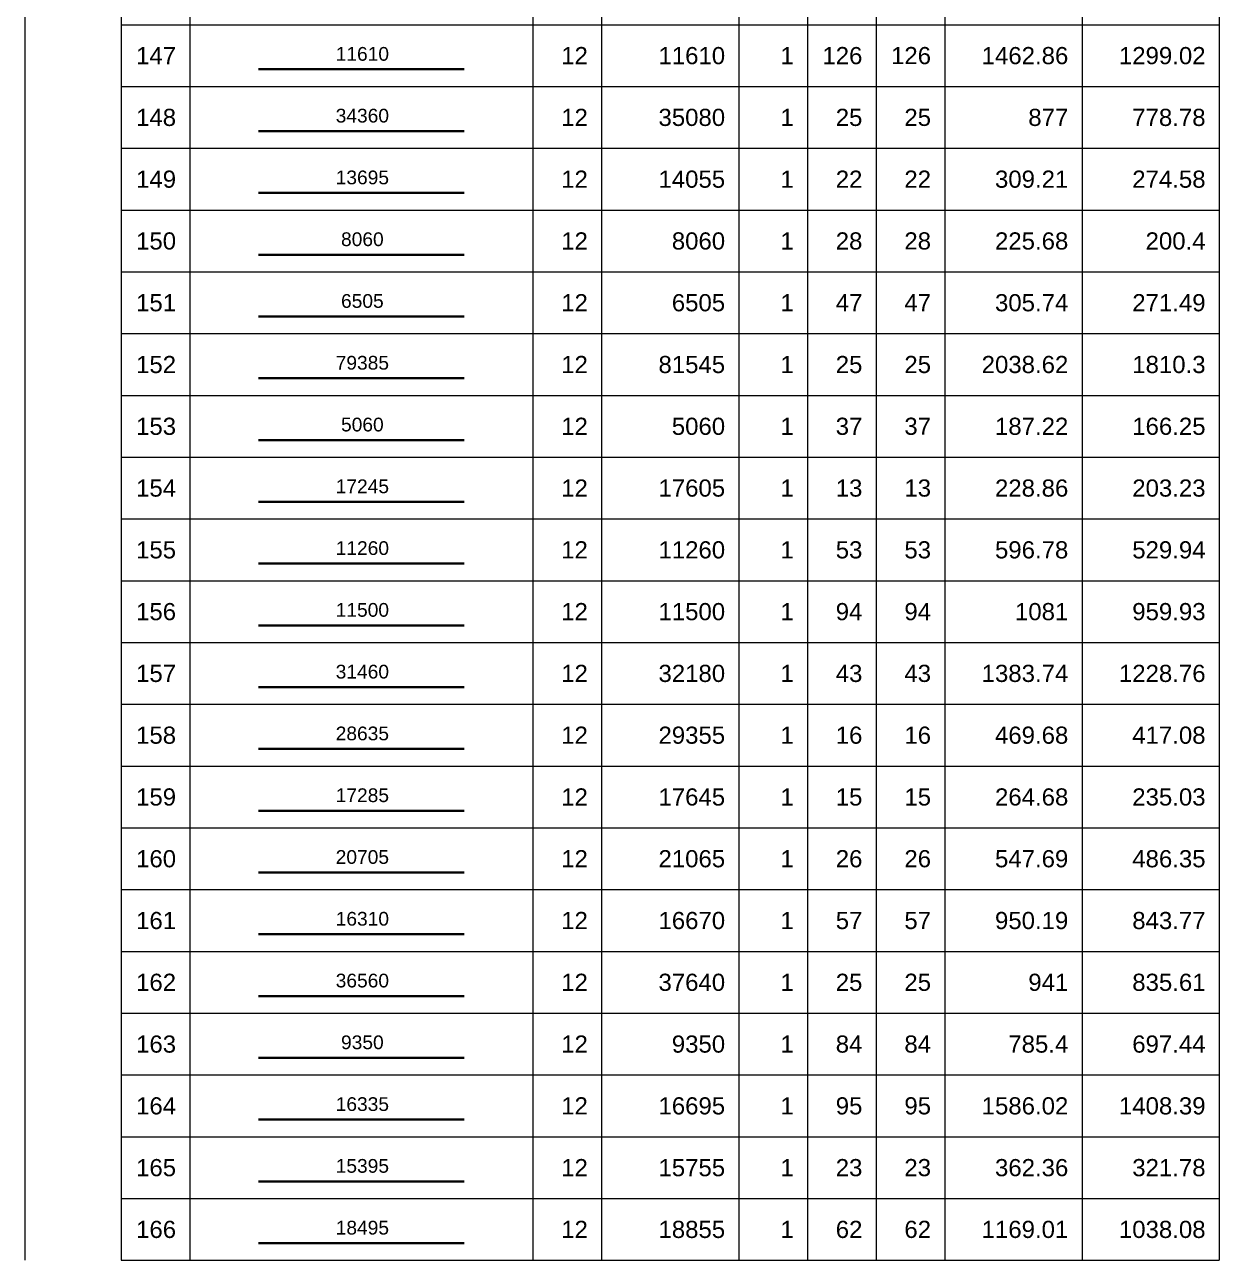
# Model space of a CAD drawing. Header units: millimetres. Extents: x -211477 to 1328726, y -15421 to 98394.
# Drawn here: x 1298092 to 1328726, y 16259 to 47939 of the extents above; entities that cross this region are included whole.
import ezdxf
from ezdxf.enums import TextEntityAlignment as Align

# ---------------------------------------------------------------- set-up
doc = ezdxf.new("R2010")
doc.units = ezdxf.units.MM
doc.header["$MEASUREMENT"] = 0
for name, color, linetype, lineweight in [('NDC_FRAME', 7, 'Continuous', 18), ('NDC_S_REBAR', 4, 'Continuous', 35), ('NDC_S_VN TEXT', 7, 'Continuous', 20), ('NDC_Table', 3, 'Continuous', 20)]:
    doc.layers.add(name, color=color, linetype=linetype, lineweight=lineweight)
doc.styles.add('ARIAL', font='arial.ttf', dxfattribs={"width": 0.8})

# ---------------------------------------------------------------- blocks, each defined once
blk = doc.blocks.new('dang01')
at = {"layer": 'NDC_S_REBAR'}
blk.add_line((3405, -650), (6405, -650), dxfattribs=at)
at = {"layer": 'NDC_Table'}
for p, q in [((0, 0), (0, -900)), ((1405, 0), (1405, -900)), ((2405, 0), (2405, -900)), ((7405, 0), (7405, -900)), ((8405, 0), (8405, -900)), ((10405, 0), (10405, -900)), ((11405, 0), (11405, -900)), ((12405, 0), (12405, -900)), ((13405, 0), (13405, -900)), ((15405, 0), (15405, -900)), ((17405, 0), (17405, -900)), ((1405, -900), (17405, -900))]:
    blk.add_line(p, q, dxfattribs=at)
at = {"layer": 'NDC_S_VN TEXT', "style": 'ARIAL'}
for p in [(2205, -450), (8205, -450), (10205, -450), (11205, -450), (12205, -450), (13205, -450), (15205, -450), (17205, -450)]:
    blk.add_attdef('D03', text='', height=250, dxfattribs=at).set_placement(p, align=Align.MIDDLE_RIGHT)
blk.add_attdef('00000000', text='', height=200, dxfattribs=at).set_placement((4920, -425), align=Align.MIDDLE_CENTER)

msp = doc.modelspace()

# ---------------------------------------------------------------- block references
at = {"layer": 'NDC_FRAME'}
ref = msp.add_blockref('dang01', (1298092.5, 49523), dxfattribs=dict(at, xscale=1.759999999999996, yscale=1.759999999999996, zscale=1.759999999999996))
ref.add_attrib('D03', '146', dxfattribs={"layer": 'NDC_S_VN TEXT', "height": 440, "style": 'ARIAL'}).set_placement((1301973.8, 48731), align=Align.MIDDLE_RIGHT)
ref.add_attrib('00000000', '26475', dxfattribs={"layer": 'NDC_S_VN TEXT', "height": 352, "style": 'ARIAL'}).set_placement((1306751, 48775.5), align=Align.MIDDLE_CENTER)
ref.add_attrib('D03', '12', dxfattribs={"layer": 'NDC_S_VN TEXT', "height": 440, "style": 'ARIAL'}).set_placement((1312533.8, 48731), align=Align.MIDDLE_RIGHT)
ref.add_attrib('D03', '27195', dxfattribs={"layer": 'NDC_S_VN TEXT', "height": 440, "style": 'ARIAL'}).set_placement((1316053.8, 48731), align=Align.MIDDLE_RIGHT)
ref.add_attrib('D03', '1', dxfattribs={"layer": 'NDC_S_VN TEXT', "height": 440, "style": 'ARIAL'}).set_placement((1317813.8, 48731), align=Align.MIDDLE_RIGHT)
ref.add_attrib('D03', '47', dxfattribs={"layer": 'NDC_S_VN TEXT', "height": 440, "style": 'ARIAL'}).set_placement((1319573.8, 48731), align=Align.MIDDLE_RIGHT)
ref.add_attrib('D03', '47', dxfattribs={"layer": 'NDC_S_VN TEXT', "height": 440, "style": 'ARIAL'}).set_placement((1321333.8, 48731.6), align=Align.MIDDLE_RIGHT)
ref.add_attrib('D03', '1278.16', dxfattribs={"layer": 'NDC_S_VN TEXT', "height": 440, "style": 'ARIAL'}).set_placement((1324853.8, 48731), align=Align.MIDDLE_RIGHT)
ref.add_attrib('D03', '1135.01', dxfattribs={"layer": 'NDC_S_VN TEXT', "height": 440, "style": 'ARIAL'}).set_placement((1328373.8, 48731), align=Align.MIDDLE_RIGHT)
ref = msp.add_blockref('dang01', (1298092.5, 47939), dxfattribs=dict(at, xscale=1.759999999999996, yscale=1.759999999999996, zscale=1.759999999999996))
ref.add_attrib('D03', '147', dxfattribs={"layer": 'NDC_S_VN TEXT', "height": 440, "style": 'ARIAL'}).set_placement((1301973.8, 47147), align=Align.MIDDLE_RIGHT)
ref.add_attrib('00000000', '11610', dxfattribs={"layer": 'NDC_S_VN TEXT', "height": 352, "style": 'ARIAL'}).set_placement((1306751, 47191.5), align=Align.MIDDLE_CENTER)
ref.add_attrib('D03', '12', dxfattribs={"layer": 'NDC_S_VN TEXT', "height": 440, "style": 'ARIAL'}).set_placement((1312533.8, 47147), align=Align.MIDDLE_RIGHT)
ref.add_attrib('D03', '11610', dxfattribs={"layer": 'NDC_S_VN TEXT', "height": 440, "style": 'ARIAL'}).set_placement((1316053.8, 47147), align=Align.MIDDLE_RIGHT)
ref.add_attrib('D03', '1', dxfattribs={"layer": 'NDC_S_VN TEXT', "height": 440, "style": 'ARIAL'}).set_placement((1317813.8, 47147), align=Align.MIDDLE_RIGHT)
ref.add_attrib('D03', '126', dxfattribs={"layer": 'NDC_S_VN TEXT', "height": 440, "style": 'ARIAL'}).set_placement((1319573.8, 47147), align=Align.MIDDLE_RIGHT)
ref.add_attrib('D03', '126', dxfattribs={"layer": 'NDC_S_VN TEXT', "height": 440, "style": 'ARIAL'}).set_placement((1321333.8, 47147.6), align=Align.MIDDLE_RIGHT)
ref.add_attrib('D03', '1462.86', dxfattribs={"layer": 'NDC_S_VN TEXT', "height": 440, "style": 'ARIAL'}).set_placement((1324853.8, 47147), align=Align.MIDDLE_RIGHT)
ref.add_attrib('D03', '1299.02', dxfattribs={"layer": 'NDC_S_VN TEXT', "height": 440, "style": 'ARIAL'}).set_placement((1328373.8, 47147), align=Align.MIDDLE_RIGHT)
ref = msp.add_blockref('dang01', (1298092.5, 46355), dxfattribs=dict(at, xscale=1.759999999999996, yscale=1.759999999999996, zscale=1.759999999999996))
ref.add_attrib('D03', '148', dxfattribs={"layer": 'NDC_S_VN TEXT', "height": 440, "style": 'ARIAL'}).set_placement((1301973.8, 45563), align=Align.MIDDLE_RIGHT)
ref.add_attrib('00000000', '34360', dxfattribs={"layer": 'NDC_S_VN TEXT', "height": 352, "style": 'ARIAL'}).set_placement((1306751, 45607.5), align=Align.MIDDLE_CENTER)
ref.add_attrib('D03', '12', dxfattribs={"layer": 'NDC_S_VN TEXT', "height": 440, "style": 'ARIAL'}).set_placement((1312533.8, 45563), align=Align.MIDDLE_RIGHT)
ref.add_attrib('D03', '35080', dxfattribs={"layer": 'NDC_S_VN TEXT', "height": 440, "style": 'ARIAL'}).set_placement((1316053.8, 45563), align=Align.MIDDLE_RIGHT)
ref.add_attrib('D03', '1', dxfattribs={"layer": 'NDC_S_VN TEXT', "height": 440, "style": 'ARIAL'}).set_placement((1317813.8, 45563), align=Align.MIDDLE_RIGHT)
ref.add_attrib('D03', '25', dxfattribs={"layer": 'NDC_S_VN TEXT', "height": 440, "style": 'ARIAL'}).set_placement((1319573.8, 45563), align=Align.MIDDLE_RIGHT)
ref.add_attrib('D03', '25', dxfattribs={"layer": 'NDC_S_VN TEXT', "height": 440, "style": 'ARIAL'}).set_placement((1321333.8, 45563.6), align=Align.MIDDLE_RIGHT)
ref.add_attrib('D03', '877', dxfattribs={"layer": 'NDC_S_VN TEXT', "height": 440, "style": 'ARIAL'}).set_placement((1324853.8, 45563), align=Align.MIDDLE_RIGHT)
ref.add_attrib('D03', '778.78', dxfattribs={"layer": 'NDC_S_VN TEXT', "height": 440, "style": 'ARIAL'}).set_placement((1328373.8, 45563), align=Align.MIDDLE_RIGHT)
ref = msp.add_blockref('dang01', (1298092.5, 44771), dxfattribs=dict(at, xscale=1.759999999999996, yscale=1.759999999999996, zscale=1.759999999999996))
ref.add_attrib('D03', '149', dxfattribs={"layer": 'NDC_S_VN TEXT', "height": 440, "style": 'ARIAL'}).set_placement((1301973.8, 43979), align=Align.MIDDLE_RIGHT)
ref.add_attrib('00000000', '13695', dxfattribs={"layer": 'NDC_S_VN TEXT', "height": 352, "style": 'ARIAL'}).set_placement((1306751, 44023.5), align=Align.MIDDLE_CENTER)
ref.add_attrib('D03', '12', dxfattribs={"layer": 'NDC_S_VN TEXT', "height": 440, "style": 'ARIAL'}).set_placement((1312533.8, 43979), align=Align.MIDDLE_RIGHT)
ref.add_attrib('D03', '14055', dxfattribs={"layer": 'NDC_S_VN TEXT', "height": 440, "style": 'ARIAL'}).set_placement((1316053.8, 43979), align=Align.MIDDLE_RIGHT)
ref.add_attrib('D03', '1', dxfattribs={"layer": 'NDC_S_VN TEXT', "height": 440, "style": 'ARIAL'}).set_placement((1317813.8, 43979), align=Align.MIDDLE_RIGHT)
ref.add_attrib('D03', '22', dxfattribs={"layer": 'NDC_S_VN TEXT', "height": 440, "style": 'ARIAL'}).set_placement((1319573.8, 43979), align=Align.MIDDLE_RIGHT)
ref.add_attrib('D03', '22', dxfattribs={"layer": 'NDC_S_VN TEXT', "height": 440, "style": 'ARIAL'}).set_placement((1321333.8, 43979.6), align=Align.MIDDLE_RIGHT)
ref.add_attrib('D03', '309.21', dxfattribs={"layer": 'NDC_S_VN TEXT', "height": 440, "style": 'ARIAL'}).set_placement((1324853.8, 43979), align=Align.MIDDLE_RIGHT)
ref.add_attrib('D03', '274.58', dxfattribs={"layer": 'NDC_S_VN TEXT', "height": 440, "style": 'ARIAL'}).set_placement((1328373.8, 43979), align=Align.MIDDLE_RIGHT)
ref = msp.add_blockref('dang01', (1298092.5, 43187), dxfattribs=dict(at, xscale=1.759999999999996, yscale=1.759999999999996, zscale=1.759999999999996))
ref.add_attrib('D03', '150', dxfattribs={"layer": 'NDC_S_VN TEXT', "height": 440, "style": 'ARIAL'}).set_placement((1301973.8, 42395), align=Align.MIDDLE_RIGHT)
ref.add_attrib('00000000', '8060', dxfattribs={"layer": 'NDC_S_VN TEXT', "height": 352, "style": 'ARIAL'}).set_placement((1306751, 42439.5), align=Align.MIDDLE_CENTER)
ref.add_attrib('D03', '12', dxfattribs={"layer": 'NDC_S_VN TEXT', "height": 440, "style": 'ARIAL'}).set_placement((1312533.8, 42395), align=Align.MIDDLE_RIGHT)
ref.add_attrib('D03', '8060', dxfattribs={"layer": 'NDC_S_VN TEXT', "height": 440, "style": 'ARIAL'}).set_placement((1316053.8, 42395), align=Align.MIDDLE_RIGHT)
ref.add_attrib('D03', '1', dxfattribs={"layer": 'NDC_S_VN TEXT', "height": 440, "style": 'ARIAL'}).set_placement((1317813.8, 42395), align=Align.MIDDLE_RIGHT)
ref.add_attrib('D03', '28', dxfattribs={"layer": 'NDC_S_VN TEXT', "height": 440, "style": 'ARIAL'}).set_placement((1319573.8, 42395), align=Align.MIDDLE_RIGHT)
ref.add_attrib('D03', '28', dxfattribs={"layer": 'NDC_S_VN TEXT', "height": 440, "style": 'ARIAL'}).set_placement((1321333.8, 42395.6), align=Align.MIDDLE_RIGHT)
ref.add_attrib('D03', '225.68', dxfattribs={"layer": 'NDC_S_VN TEXT', "height": 440, "style": 'ARIAL'}).set_placement((1324853.8, 42395), align=Align.MIDDLE_RIGHT)
ref.add_attrib('D03', '200.4', dxfattribs={"layer": 'NDC_S_VN TEXT', "height": 440, "style": 'ARIAL'}).set_placement((1328373.8, 42395), align=Align.MIDDLE_RIGHT)
ref = msp.add_blockref('dang01', (1298092.5, 41603), dxfattribs=dict(at, xscale=1.759999999999996, yscale=1.759999999999996, zscale=1.759999999999996))
ref.add_attrib('D03', '151', dxfattribs={"layer": 'NDC_S_VN TEXT', "height": 440, "style": 'ARIAL'}).set_placement((1301973.8, 40811), align=Align.MIDDLE_RIGHT)
ref.add_attrib('00000000', '6505', dxfattribs={"layer": 'NDC_S_VN TEXT', "height": 352, "style": 'ARIAL'}).set_placement((1306751, 40855.5), align=Align.MIDDLE_CENTER)
ref.add_attrib('D03', '12', dxfattribs={"layer": 'NDC_S_VN TEXT', "height": 440, "style": 'ARIAL'}).set_placement((1312533.8, 40811), align=Align.MIDDLE_RIGHT)
ref.add_attrib('D03', '6505', dxfattribs={"layer": 'NDC_S_VN TEXT', "height": 440, "style": 'ARIAL'}).set_placement((1316053.8, 40811), align=Align.MIDDLE_RIGHT)
ref.add_attrib('D03', '1', dxfattribs={"layer": 'NDC_S_VN TEXT', "height": 440, "style": 'ARIAL'}).set_placement((1317813.8, 40811), align=Align.MIDDLE_RIGHT)
ref.add_attrib('D03', '47', dxfattribs={"layer": 'NDC_S_VN TEXT', "height": 440, "style": 'ARIAL'}).set_placement((1319573.8, 40811), align=Align.MIDDLE_RIGHT)
ref.add_attrib('D03', '47', dxfattribs={"layer": 'NDC_S_VN TEXT', "height": 440, "style": 'ARIAL'}).set_placement((1321333.8, 40811.6), align=Align.MIDDLE_RIGHT)
ref.add_attrib('D03', '305.74', dxfattribs={"layer": 'NDC_S_VN TEXT', "height": 440, "style": 'ARIAL'}).set_placement((1324853.8, 40811), align=Align.MIDDLE_RIGHT)
ref.add_attrib('D03', '271.49', dxfattribs={"layer": 'NDC_S_VN TEXT', "height": 440, "style": 'ARIAL'}).set_placement((1328373.8, 40811), align=Align.MIDDLE_RIGHT)
ref = msp.add_blockref('dang01', (1298092.5, 40019), dxfattribs=dict(at, xscale=1.759999999999996, yscale=1.759999999999996, zscale=1.759999999999996))
ref.add_attrib('D03', '152', dxfattribs={"layer": 'NDC_S_VN TEXT', "height": 440, "style": 'ARIAL'}).set_placement((1301973.8, 39227), align=Align.MIDDLE_RIGHT)
ref.add_attrib('00000000', '79385', dxfattribs={"layer": 'NDC_S_VN TEXT', "height": 352, "style": 'ARIAL'}).set_placement((1306751, 39271.5), align=Align.MIDDLE_CENTER)
ref.add_attrib('D03', '12', dxfattribs={"layer": 'NDC_S_VN TEXT', "height": 440, "style": 'ARIAL'}).set_placement((1312533.8, 39227), align=Align.MIDDLE_RIGHT)
ref.add_attrib('D03', '81545', dxfattribs={"layer": 'NDC_S_VN TEXT', "height": 440, "style": 'ARIAL'}).set_placement((1316053.8, 39227), align=Align.MIDDLE_RIGHT)
ref.add_attrib('D03', '1', dxfattribs={"layer": 'NDC_S_VN TEXT', "height": 440, "style": 'ARIAL'}).set_placement((1317813.8, 39227), align=Align.MIDDLE_RIGHT)
ref.add_attrib('D03', '25', dxfattribs={"layer": 'NDC_S_VN TEXT', "height": 440, "style": 'ARIAL'}).set_placement((1319573.8, 39227), align=Align.MIDDLE_RIGHT)
ref.add_attrib('D03', '25', dxfattribs={"layer": 'NDC_S_VN TEXT', "height": 440, "style": 'ARIAL'}).set_placement((1321333.8, 39227.6), align=Align.MIDDLE_RIGHT)
ref.add_attrib('D03', '2038.62', dxfattribs={"layer": 'NDC_S_VN TEXT', "height": 440, "style": 'ARIAL'}).set_placement((1324853.8, 39227), align=Align.MIDDLE_RIGHT)
ref.add_attrib('D03', '1810.3', dxfattribs={"layer": 'NDC_S_VN TEXT', "height": 440, "style": 'ARIAL'}).set_placement((1328373.8, 39227), align=Align.MIDDLE_RIGHT)
ref = msp.add_blockref('dang01', (1298092.5, 38435), dxfattribs=dict(at, xscale=1.759999999999996, yscale=1.759999999999996, zscale=1.759999999999996))
ref.add_attrib('D03', '153', dxfattribs={"layer": 'NDC_S_VN TEXT', "height": 440, "style": 'ARIAL'}).set_placement((1301973.8, 37643), align=Align.MIDDLE_RIGHT)
ref.add_attrib('00000000', '5060', dxfattribs={"layer": 'NDC_S_VN TEXT', "height": 352, "style": 'ARIAL'}).set_placement((1306751, 37687.5), align=Align.MIDDLE_CENTER)
ref.add_attrib('D03', '12', dxfattribs={"layer": 'NDC_S_VN TEXT', "height": 440, "style": 'ARIAL'}).set_placement((1312533.8, 37643), align=Align.MIDDLE_RIGHT)
ref.add_attrib('D03', '5060', dxfattribs={"layer": 'NDC_S_VN TEXT', "height": 440, "style": 'ARIAL'}).set_placement((1316053.8, 37643), align=Align.MIDDLE_RIGHT)
ref.add_attrib('D03', '1', dxfattribs={"layer": 'NDC_S_VN TEXT', "height": 440, "style": 'ARIAL'}).set_placement((1317813.8, 37643), align=Align.MIDDLE_RIGHT)
ref.add_attrib('D03', '37', dxfattribs={"layer": 'NDC_S_VN TEXT', "height": 440, "style": 'ARIAL'}).set_placement((1319573.8, 37643), align=Align.MIDDLE_RIGHT)
ref.add_attrib('D03', '37', dxfattribs={"layer": 'NDC_S_VN TEXT', "height": 440, "style": 'ARIAL'}).set_placement((1321333.8, 37643.6), align=Align.MIDDLE_RIGHT)
ref.add_attrib('D03', '187.22', dxfattribs={"layer": 'NDC_S_VN TEXT', "height": 440, "style": 'ARIAL'}).set_placement((1324853.8, 37643), align=Align.MIDDLE_RIGHT)
ref.add_attrib('D03', '166.25', dxfattribs={"layer": 'NDC_S_VN TEXT', "height": 440, "style": 'ARIAL'}).set_placement((1328373.8, 37643), align=Align.MIDDLE_RIGHT)
ref = msp.add_blockref('dang01', (1298092.5, 36851), dxfattribs=dict(at, xscale=1.759999999999996, yscale=1.759999999999996, zscale=1.759999999999996))
ref.add_attrib('D03', '154', dxfattribs={"layer": 'NDC_S_VN TEXT', "height": 440, "style": 'ARIAL'}).set_placement((1301973.8, 36059), align=Align.MIDDLE_RIGHT)
ref.add_attrib('00000000', '17245', dxfattribs={"layer": 'NDC_S_VN TEXT', "height": 352, "style": 'ARIAL'}).set_placement((1306751, 36103.5), align=Align.MIDDLE_CENTER)
ref.add_attrib('D03', '12', dxfattribs={"layer": 'NDC_S_VN TEXT', "height": 440, "style": 'ARIAL'}).set_placement((1312533.8, 36059), align=Align.MIDDLE_RIGHT)
ref.add_attrib('D03', '17605', dxfattribs={"layer": 'NDC_S_VN TEXT', "height": 440, "style": 'ARIAL'}).set_placement((1316053.8, 36059), align=Align.MIDDLE_RIGHT)
ref.add_attrib('D03', '1', dxfattribs={"layer": 'NDC_S_VN TEXT', "height": 440, "style": 'ARIAL'}).set_placement((1317813.8, 36059), align=Align.MIDDLE_RIGHT)
ref.add_attrib('D03', '13', dxfattribs={"layer": 'NDC_S_VN TEXT', "height": 440, "style": 'ARIAL'}).set_placement((1319573.8, 36059), align=Align.MIDDLE_RIGHT)
ref.add_attrib('D03', '13', dxfattribs={"layer": 'NDC_S_VN TEXT', "height": 440, "style": 'ARIAL'}).set_placement((1321333.8, 36059.6), align=Align.MIDDLE_RIGHT)
ref.add_attrib('D03', '228.86', dxfattribs={"layer": 'NDC_S_VN TEXT', "height": 440, "style": 'ARIAL'}).set_placement((1324853.8, 36059), align=Align.MIDDLE_RIGHT)
ref.add_attrib('D03', '203.23', dxfattribs={"layer": 'NDC_S_VN TEXT', "height": 440, "style": 'ARIAL'}).set_placement((1328373.8, 36059), align=Align.MIDDLE_RIGHT)
ref = msp.add_blockref('dang01', (1298092.5, 35267), dxfattribs=dict(at, xscale=1.759999999999996, yscale=1.759999999999996, zscale=1.759999999999996))
ref.add_attrib('D03', '155', dxfattribs={"layer": 'NDC_S_VN TEXT', "height": 440, "style": 'ARIAL'}).set_placement((1301973.8, 34475), align=Align.MIDDLE_RIGHT)
ref.add_attrib('00000000', '11260', dxfattribs={"layer": 'NDC_S_VN TEXT', "height": 352, "style": 'ARIAL'}).set_placement((1306751, 34519.5), align=Align.MIDDLE_CENTER)
ref.add_attrib('D03', '12', dxfattribs={"layer": 'NDC_S_VN TEXT', "height": 440, "style": 'ARIAL'}).set_placement((1312533.8, 34475), align=Align.MIDDLE_RIGHT)
ref.add_attrib('D03', '11260', dxfattribs={"layer": 'NDC_S_VN TEXT', "height": 440, "style": 'ARIAL'}).set_placement((1316053.8, 34475), align=Align.MIDDLE_RIGHT)
ref.add_attrib('D03', '1', dxfattribs={"layer": 'NDC_S_VN TEXT', "height": 440, "style": 'ARIAL'}).set_placement((1317813.8, 34475), align=Align.MIDDLE_RIGHT)
ref.add_attrib('D03', '53', dxfattribs={"layer": 'NDC_S_VN TEXT', "height": 440, "style": 'ARIAL'}).set_placement((1319573.8, 34475), align=Align.MIDDLE_RIGHT)
ref.add_attrib('D03', '53', dxfattribs={"layer": 'NDC_S_VN TEXT', "height": 440, "style": 'ARIAL'}).set_placement((1321333.8, 34475.6), align=Align.MIDDLE_RIGHT)
ref.add_attrib('D03', '596.78', dxfattribs={"layer": 'NDC_S_VN TEXT', "height": 440, "style": 'ARIAL'}).set_placement((1324853.8, 34475), align=Align.MIDDLE_RIGHT)
ref.add_attrib('D03', '529.94', dxfattribs={"layer": 'NDC_S_VN TEXT', "height": 440, "style": 'ARIAL'}).set_placement((1328373.8, 34475), align=Align.MIDDLE_RIGHT)
ref = msp.add_blockref('dang01', (1298092.5, 33683), dxfattribs=dict(at, xscale=1.759999999999996, yscale=1.759999999999996, zscale=1.759999999999996))
ref.add_attrib('D03', '156', dxfattribs={"layer": 'NDC_S_VN TEXT', "height": 440, "style": 'ARIAL'}).set_placement((1301973.8, 32891), align=Align.MIDDLE_RIGHT)
ref.add_attrib('00000000', '11500', dxfattribs={"layer": 'NDC_S_VN TEXT', "height": 352, "style": 'ARIAL'}).set_placement((1306751, 32935.5), align=Align.MIDDLE_CENTER)
ref.add_attrib('D03', '12', dxfattribs={"layer": 'NDC_S_VN TEXT', "height": 440, "style": 'ARIAL'}).set_placement((1312533.8, 32891), align=Align.MIDDLE_RIGHT)
ref.add_attrib('D03', '11500', dxfattribs={"layer": 'NDC_S_VN TEXT', "height": 440, "style": 'ARIAL'}).set_placement((1316053.8, 32891), align=Align.MIDDLE_RIGHT)
ref.add_attrib('D03', '1', dxfattribs={"layer": 'NDC_S_VN TEXT', "height": 440, "style": 'ARIAL'}).set_placement((1317813.8, 32891), align=Align.MIDDLE_RIGHT)
ref.add_attrib('D03', '94', dxfattribs={"layer": 'NDC_S_VN TEXT', "height": 440, "style": 'ARIAL'}).set_placement((1319573.8, 32891), align=Align.MIDDLE_RIGHT)
ref.add_attrib('D03', '94', dxfattribs={"layer": 'NDC_S_VN TEXT', "height": 440, "style": 'ARIAL'}).set_placement((1321333.8, 32891.6), align=Align.MIDDLE_RIGHT)
ref.add_attrib('D03', '1081', dxfattribs={"layer": 'NDC_S_VN TEXT', "height": 440, "style": 'ARIAL'}).set_placement((1324853.8, 32891), align=Align.MIDDLE_RIGHT)
ref.add_attrib('D03', '959.93', dxfattribs={"layer": 'NDC_S_VN TEXT', "height": 440, "style": 'ARIAL'}).set_placement((1328373.8, 32891), align=Align.MIDDLE_RIGHT)
ref = msp.add_blockref('dang01', (1298092.5, 32099), dxfattribs=dict(at, xscale=1.759999999999996, yscale=1.759999999999996, zscale=1.759999999999996))
ref.add_attrib('D03', '157', dxfattribs={"layer": 'NDC_S_VN TEXT', "height": 440, "style": 'ARIAL'}).set_placement((1301973.8, 31307), align=Align.MIDDLE_RIGHT)
ref.add_attrib('00000000', '31460', dxfattribs={"layer": 'NDC_S_VN TEXT', "height": 352, "style": 'ARIAL'}).set_placement((1306751, 31351.5), align=Align.MIDDLE_CENTER)
ref.add_attrib('D03', '12', dxfattribs={"layer": 'NDC_S_VN TEXT', "height": 440, "style": 'ARIAL'}).set_placement((1312533.8, 31307), align=Align.MIDDLE_RIGHT)
ref.add_attrib('D03', '32180', dxfattribs={"layer": 'NDC_S_VN TEXT', "height": 440, "style": 'ARIAL'}).set_placement((1316053.8, 31307), align=Align.MIDDLE_RIGHT)
ref.add_attrib('D03', '1', dxfattribs={"layer": 'NDC_S_VN TEXT', "height": 440, "style": 'ARIAL'}).set_placement((1317813.8, 31307), align=Align.MIDDLE_RIGHT)
ref.add_attrib('D03', '43', dxfattribs={"layer": 'NDC_S_VN TEXT', "height": 440, "style": 'ARIAL'}).set_placement((1319573.8, 31307), align=Align.MIDDLE_RIGHT)
ref.add_attrib('D03', '43', dxfattribs={"layer": 'NDC_S_VN TEXT', "height": 440, "style": 'ARIAL'}).set_placement((1321333.8, 31307.6), align=Align.MIDDLE_RIGHT)
ref.add_attrib('D03', '1383.74', dxfattribs={"layer": 'NDC_S_VN TEXT', "height": 440, "style": 'ARIAL'}).set_placement((1324853.8, 31307), align=Align.MIDDLE_RIGHT)
ref.add_attrib('D03', '1228.76', dxfattribs={"layer": 'NDC_S_VN TEXT', "height": 440, "style": 'ARIAL'}).set_placement((1328373.8, 31307), align=Align.MIDDLE_RIGHT)
ref = msp.add_blockref('dang01', (1298092.5, 30515), dxfattribs=dict(at, xscale=1.759999999999996, yscale=1.759999999999996, zscale=1.759999999999996))
ref.add_attrib('D03', '158', dxfattribs={"layer": 'NDC_S_VN TEXT', "height": 440, "style": 'ARIAL'}).set_placement((1301973.8, 29723), align=Align.MIDDLE_RIGHT)
ref.add_attrib('00000000', '28635', dxfattribs={"layer": 'NDC_S_VN TEXT', "height": 352, "style": 'ARIAL'}).set_placement((1306751, 29767.5), align=Align.MIDDLE_CENTER)
ref.add_attrib('D03', '12', dxfattribs={"layer": 'NDC_S_VN TEXT', "height": 440, "style": 'ARIAL'}).set_placement((1312533.8, 29723), align=Align.MIDDLE_RIGHT)
ref.add_attrib('D03', '29355', dxfattribs={"layer": 'NDC_S_VN TEXT', "height": 440, "style": 'ARIAL'}).set_placement((1316053.8, 29723), align=Align.MIDDLE_RIGHT)
ref.add_attrib('D03', '1', dxfattribs={"layer": 'NDC_S_VN TEXT', "height": 440, "style": 'ARIAL'}).set_placement((1317813.8, 29723), align=Align.MIDDLE_RIGHT)
ref.add_attrib('D03', '16', dxfattribs={"layer": 'NDC_S_VN TEXT', "height": 440, "style": 'ARIAL'}).set_placement((1319573.8, 29723), align=Align.MIDDLE_RIGHT)
ref.add_attrib('D03', '16', dxfattribs={"layer": 'NDC_S_VN TEXT', "height": 440, "style": 'ARIAL'}).set_placement((1321333.8, 29723.6), align=Align.MIDDLE_RIGHT)
ref.add_attrib('D03', '469.68', dxfattribs={"layer": 'NDC_S_VN TEXT', "height": 440, "style": 'ARIAL'}).set_placement((1324853.8, 29723), align=Align.MIDDLE_RIGHT)
ref.add_attrib('D03', '417.08', dxfattribs={"layer": 'NDC_S_VN TEXT', "height": 440, "style": 'ARIAL'}).set_placement((1328373.8, 29723), align=Align.MIDDLE_RIGHT)
ref = msp.add_blockref('dang01', (1298092.5, 28931), dxfattribs=dict(at, xscale=1.759999999999996, yscale=1.759999999999996, zscale=1.759999999999996))
ref.add_attrib('D03', '159', dxfattribs={"layer": 'NDC_S_VN TEXT', "height": 440, "style": 'ARIAL'}).set_placement((1301973.8, 28139), align=Align.MIDDLE_RIGHT)
ref.add_attrib('00000000', '17285', dxfattribs={"layer": 'NDC_S_VN TEXT', "height": 352, "style": 'ARIAL'}).set_placement((1306751, 28183.5), align=Align.MIDDLE_CENTER)
ref.add_attrib('D03', '12', dxfattribs={"layer": 'NDC_S_VN TEXT', "height": 440, "style": 'ARIAL'}).set_placement((1312533.8, 28139), align=Align.MIDDLE_RIGHT)
ref.add_attrib('D03', '17645', dxfattribs={"layer": 'NDC_S_VN TEXT', "height": 440, "style": 'ARIAL'}).set_placement((1316053.8, 28139), align=Align.MIDDLE_RIGHT)
ref.add_attrib('D03', '1', dxfattribs={"layer": 'NDC_S_VN TEXT', "height": 440, "style": 'ARIAL'}).set_placement((1317813.8, 28139), align=Align.MIDDLE_RIGHT)
ref.add_attrib('D03', '15', dxfattribs={"layer": 'NDC_S_VN TEXT', "height": 440, "style": 'ARIAL'}).set_placement((1319573.8, 28139), align=Align.MIDDLE_RIGHT)
ref.add_attrib('D03', '15', dxfattribs={"layer": 'NDC_S_VN TEXT', "height": 440, "style": 'ARIAL'}).set_placement((1321333.8, 28139.6), align=Align.MIDDLE_RIGHT)
ref.add_attrib('D03', '264.68', dxfattribs={"layer": 'NDC_S_VN TEXT', "height": 440, "style": 'ARIAL'}).set_placement((1324853.8, 28139), align=Align.MIDDLE_RIGHT)
ref.add_attrib('D03', '235.03', dxfattribs={"layer": 'NDC_S_VN TEXT', "height": 440, "style": 'ARIAL'}).set_placement((1328373.8, 28139), align=Align.MIDDLE_RIGHT)
ref = msp.add_blockref('dang01', (1298092.5, 27347), dxfattribs=dict(at, xscale=1.759999999999996, yscale=1.759999999999996, zscale=1.759999999999996))
ref.add_attrib('D03', '160', dxfattribs={"layer": 'NDC_S_VN TEXT', "height": 440, "style": 'ARIAL'}).set_placement((1301973.8, 26555), align=Align.MIDDLE_RIGHT)
ref.add_attrib('00000000', '20705', dxfattribs={"layer": 'NDC_S_VN TEXT', "height": 352, "style": 'ARIAL'}).set_placement((1306751, 26599.5), align=Align.MIDDLE_CENTER)
ref.add_attrib('D03', '12', dxfattribs={"layer": 'NDC_S_VN TEXT', "height": 440, "style": 'ARIAL'}).set_placement((1312533.8, 26555), align=Align.MIDDLE_RIGHT)
ref.add_attrib('D03', '21065', dxfattribs={"layer": 'NDC_S_VN TEXT', "height": 440, "style": 'ARIAL'}).set_placement((1316053.8, 26555), align=Align.MIDDLE_RIGHT)
ref.add_attrib('D03', '1', dxfattribs={"layer": 'NDC_S_VN TEXT', "height": 440, "style": 'ARIAL'}).set_placement((1317813.8, 26555), align=Align.MIDDLE_RIGHT)
ref.add_attrib('D03', '26', dxfattribs={"layer": 'NDC_S_VN TEXT', "height": 440, "style": 'ARIAL'}).set_placement((1319573.8, 26555), align=Align.MIDDLE_RIGHT)
ref.add_attrib('D03', '26', dxfattribs={"layer": 'NDC_S_VN TEXT', "height": 440, "style": 'ARIAL'}).set_placement((1321333.8, 26555.6), align=Align.MIDDLE_RIGHT)
ref.add_attrib('D03', '547.69', dxfattribs={"layer": 'NDC_S_VN TEXT', "height": 440, "style": 'ARIAL'}).set_placement((1324853.8, 26555), align=Align.MIDDLE_RIGHT)
ref.add_attrib('D03', '486.35', dxfattribs={"layer": 'NDC_S_VN TEXT', "height": 440, "style": 'ARIAL'}).set_placement((1328373.8, 26555), align=Align.MIDDLE_RIGHT)
ref = msp.add_blockref('dang01', (1298092.5, 25763), dxfattribs=dict(at, xscale=1.759999999999996, yscale=1.759999999999996, zscale=1.759999999999996))
ref.add_attrib('D03', '161', dxfattribs={"layer": 'NDC_S_VN TEXT', "height": 440, "style": 'ARIAL'}).set_placement((1301973.8, 24971), align=Align.MIDDLE_RIGHT)
ref.add_attrib('00000000', '16310', dxfattribs={"layer": 'NDC_S_VN TEXT', "height": 352, "style": 'ARIAL'}).set_placement((1306751, 25015.5), align=Align.MIDDLE_CENTER)
ref.add_attrib('D03', '12', dxfattribs={"layer": 'NDC_S_VN TEXT', "height": 440, "style": 'ARIAL'}).set_placement((1312533.8, 24971), align=Align.MIDDLE_RIGHT)
ref.add_attrib('D03', '16670', dxfattribs={"layer": 'NDC_S_VN TEXT', "height": 440, "style": 'ARIAL'}).set_placement((1316053.8, 24971), align=Align.MIDDLE_RIGHT)
ref.add_attrib('D03', '1', dxfattribs={"layer": 'NDC_S_VN TEXT', "height": 440, "style": 'ARIAL'}).set_placement((1317813.8, 24971), align=Align.MIDDLE_RIGHT)
ref.add_attrib('D03', '57', dxfattribs={"layer": 'NDC_S_VN TEXT', "height": 440, "style": 'ARIAL'}).set_placement((1319573.8, 24971), align=Align.MIDDLE_RIGHT)
ref.add_attrib('D03', '57', dxfattribs={"layer": 'NDC_S_VN TEXT', "height": 440, "style": 'ARIAL'}).set_placement((1321333.8, 24971.6), align=Align.MIDDLE_RIGHT)
ref.add_attrib('D03', '950.19', dxfattribs={"layer": 'NDC_S_VN TEXT', "height": 440, "style": 'ARIAL'}).set_placement((1324853.8, 24971), align=Align.MIDDLE_RIGHT)
ref.add_attrib('D03', '843.77', dxfattribs={"layer": 'NDC_S_VN TEXT', "height": 440, "style": 'ARIAL'}).set_placement((1328373.8, 24971), align=Align.MIDDLE_RIGHT)
ref = msp.add_blockref('dang01', (1298092.5, 24179), dxfattribs=dict(at, xscale=1.759999999999996, yscale=1.759999999999996, zscale=1.759999999999996))
ref.add_attrib('D03', '162', dxfattribs={"layer": 'NDC_S_VN TEXT', "height": 440, "style": 'ARIAL'}).set_placement((1301973.8, 23387), align=Align.MIDDLE_RIGHT)
ref.add_attrib('00000000', '36560', dxfattribs={"layer": 'NDC_S_VN TEXT', "height": 352, "style": 'ARIAL'}).set_placement((1306751, 23431.5), align=Align.MIDDLE_CENTER)
ref.add_attrib('D03', '12', dxfattribs={"layer": 'NDC_S_VN TEXT', "height": 440, "style": 'ARIAL'}).set_placement((1312533.8, 23387), align=Align.MIDDLE_RIGHT)
ref.add_attrib('D03', '37640', dxfattribs={"layer": 'NDC_S_VN TEXT', "height": 440, "style": 'ARIAL'}).set_placement((1316053.8, 23387), align=Align.MIDDLE_RIGHT)
ref.add_attrib('D03', '1', dxfattribs={"layer": 'NDC_S_VN TEXT', "height": 440, "style": 'ARIAL'}).set_placement((1317813.8, 23387), align=Align.MIDDLE_RIGHT)
ref.add_attrib('D03', '25', dxfattribs={"layer": 'NDC_S_VN TEXT', "height": 440, "style": 'ARIAL'}).set_placement((1319573.8, 23387), align=Align.MIDDLE_RIGHT)
ref.add_attrib('D03', '25', dxfattribs={"layer": 'NDC_S_VN TEXT', "height": 440, "style": 'ARIAL'}).set_placement((1321333.8, 23387.6), align=Align.MIDDLE_RIGHT)
ref.add_attrib('D03', '941', dxfattribs={"layer": 'NDC_S_VN TEXT', "height": 440, "style": 'ARIAL'}).set_placement((1324853.8, 23387), align=Align.MIDDLE_RIGHT)
ref.add_attrib('D03', '835.61', dxfattribs={"layer": 'NDC_S_VN TEXT', "height": 440, "style": 'ARIAL'}).set_placement((1328373.8, 23387), align=Align.MIDDLE_RIGHT)
ref = msp.add_blockref('dang01', (1298092.5, 22595), dxfattribs=dict(at, xscale=1.759999999999996, yscale=1.759999999999996, zscale=1.759999999999996))
ref.add_attrib('D03', '163', dxfattribs={"layer": 'NDC_S_VN TEXT', "height": 440, "style": 'ARIAL'}).set_placement((1301973.8, 21803), align=Align.MIDDLE_RIGHT)
ref.add_attrib('00000000', '9350', dxfattribs={"layer": 'NDC_S_VN TEXT', "height": 352, "style": 'ARIAL'}).set_placement((1306751, 21847.5), align=Align.MIDDLE_CENTER)
ref.add_attrib('D03', '12', dxfattribs={"layer": 'NDC_S_VN TEXT', "height": 440, "style": 'ARIAL'}).set_placement((1312533.8, 21803), align=Align.MIDDLE_RIGHT)
ref.add_attrib('D03', '9350', dxfattribs={"layer": 'NDC_S_VN TEXT', "height": 440, "style": 'ARIAL'}).set_placement((1316053.8, 21803), align=Align.MIDDLE_RIGHT)
ref.add_attrib('D03', '1', dxfattribs={"layer": 'NDC_S_VN TEXT', "height": 440, "style": 'ARIAL'}).set_placement((1317813.8, 21803), align=Align.MIDDLE_RIGHT)
ref.add_attrib('D03', '84', dxfattribs={"layer": 'NDC_S_VN TEXT', "height": 440, "style": 'ARIAL'}).set_placement((1319573.8, 21803), align=Align.MIDDLE_RIGHT)
ref.add_attrib('D03', '84', dxfattribs={"layer": 'NDC_S_VN TEXT', "height": 440, "style": 'ARIAL'}).set_placement((1321333.8, 21803.6), align=Align.MIDDLE_RIGHT)
ref.add_attrib('D03', '785.4', dxfattribs={"layer": 'NDC_S_VN TEXT', "height": 440, "style": 'ARIAL'}).set_placement((1324853.8, 21803), align=Align.MIDDLE_RIGHT)
ref.add_attrib('D03', '697.44', dxfattribs={"layer": 'NDC_S_VN TEXT', "height": 440, "style": 'ARIAL'}).set_placement((1328373.8, 21803), align=Align.MIDDLE_RIGHT)
ref = msp.add_blockref('dang01', (1298092.5, 21011), dxfattribs=dict(at, xscale=1.759999999999996, yscale=1.759999999999996, zscale=1.759999999999996))
ref.add_attrib('D03', '164', dxfattribs={"layer": 'NDC_S_VN TEXT', "height": 440, "style": 'ARIAL'}).set_placement((1301973.8, 20219), align=Align.MIDDLE_RIGHT)
ref.add_attrib('00000000', '16335', dxfattribs={"layer": 'NDC_S_VN TEXT', "height": 352, "style": 'ARIAL'}).set_placement((1306751, 20263.5), align=Align.MIDDLE_CENTER)
ref.add_attrib('D03', '12', dxfattribs={"layer": 'NDC_S_VN TEXT', "height": 440, "style": 'ARIAL'}).set_placement((1312533.8, 20219), align=Align.MIDDLE_RIGHT)
ref.add_attrib('D03', '16695', dxfattribs={"layer": 'NDC_S_VN TEXT', "height": 440, "style": 'ARIAL'}).set_placement((1316053.8, 20219), align=Align.MIDDLE_RIGHT)
ref.add_attrib('D03', '1', dxfattribs={"layer": 'NDC_S_VN TEXT', "height": 440, "style": 'ARIAL'}).set_placement((1317813.8, 20219), align=Align.MIDDLE_RIGHT)
ref.add_attrib('D03', '95', dxfattribs={"layer": 'NDC_S_VN TEXT', "height": 440, "style": 'ARIAL'}).set_placement((1319573.8, 20219), align=Align.MIDDLE_RIGHT)
ref.add_attrib('D03', '95', dxfattribs={"layer": 'NDC_S_VN TEXT', "height": 440, "style": 'ARIAL'}).set_placement((1321333.8, 20219.6), align=Align.MIDDLE_RIGHT)
ref.add_attrib('D03', '1586.02', dxfattribs={"layer": 'NDC_S_VN TEXT', "height": 440, "style": 'ARIAL'}).set_placement((1324853.8, 20219), align=Align.MIDDLE_RIGHT)
ref.add_attrib('D03', '1408.39', dxfattribs={"layer": 'NDC_S_VN TEXT', "height": 440, "style": 'ARIAL'}).set_placement((1328373.8, 20219), align=Align.MIDDLE_RIGHT)
ref = msp.add_blockref('dang01', (1298092.5, 19427), dxfattribs=dict(at, xscale=1.759999999999996, yscale=1.759999999999996, zscale=1.759999999999996))
ref.add_attrib('D03', '165', dxfattribs={"layer": 'NDC_S_VN TEXT', "height": 440, "style": 'ARIAL'}).set_placement((1301973.8, 18635), align=Align.MIDDLE_RIGHT)
ref.add_attrib('00000000', '15395', dxfattribs={"layer": 'NDC_S_VN TEXT', "height": 352, "style": 'ARIAL'}).set_placement((1306751, 18679.5), align=Align.MIDDLE_CENTER)
ref.add_attrib('D03', '12', dxfattribs={"layer": 'NDC_S_VN TEXT', "height": 440, "style": 'ARIAL'}).set_placement((1312533.8, 18635), align=Align.MIDDLE_RIGHT)
ref.add_attrib('D03', '15755', dxfattribs={"layer": 'NDC_S_VN TEXT', "height": 440, "style": 'ARIAL'}).set_placement((1316053.8, 18635), align=Align.MIDDLE_RIGHT)
ref.add_attrib('D03', '1', dxfattribs={"layer": 'NDC_S_VN TEXT', "height": 440, "style": 'ARIAL'}).set_placement((1317813.8, 18635), align=Align.MIDDLE_RIGHT)
ref.add_attrib('D03', '23', dxfattribs={"layer": 'NDC_S_VN TEXT', "height": 440, "style": 'ARIAL'}).set_placement((1319573.8, 18635), align=Align.MIDDLE_RIGHT)
ref.add_attrib('D03', '23', dxfattribs={"layer": 'NDC_S_VN TEXT', "height": 440, "style": 'ARIAL'}).set_placement((1321333.8, 18635.6), align=Align.MIDDLE_RIGHT)
ref.add_attrib('D03', '362.36', dxfattribs={"layer": 'NDC_S_VN TEXT', "height": 440, "style": 'ARIAL'}).set_placement((1324853.8, 18635), align=Align.MIDDLE_RIGHT)
ref.add_attrib('D03', '321.78', dxfattribs={"layer": 'NDC_S_VN TEXT', "height": 440, "style": 'ARIAL'}).set_placement((1328373.8, 18635), align=Align.MIDDLE_RIGHT)
ref = msp.add_blockref('dang01', (1298092.5, 17843), dxfattribs=dict(at, xscale=1.759999999999996, yscale=1.759999999999996, zscale=1.759999999999996))
ref.add_attrib('D03', '166', dxfattribs={"layer": 'NDC_S_VN TEXT', "height": 440, "style": 'ARIAL'}).set_placement((1301973.8, 17051), align=Align.MIDDLE_RIGHT)
ref.add_attrib('00000000', '18495', dxfattribs={"layer": 'NDC_S_VN TEXT', "height": 352, "style": 'ARIAL'}).set_placement((1306751, 17095.5), align=Align.MIDDLE_CENTER)
ref.add_attrib('D03', '12', dxfattribs={"layer": 'NDC_S_VN TEXT', "height": 440, "style": 'ARIAL'}).set_placement((1312533.8, 17051), align=Align.MIDDLE_RIGHT)
ref.add_attrib('D03', '18855', dxfattribs={"layer": 'NDC_S_VN TEXT', "height": 440, "style": 'ARIAL'}).set_placement((1316053.8, 17051), align=Align.MIDDLE_RIGHT)
ref.add_attrib('D03', '1', dxfattribs={"layer": 'NDC_S_VN TEXT', "height": 440, "style": 'ARIAL'}).set_placement((1317813.8, 17051), align=Align.MIDDLE_RIGHT)
ref.add_attrib('D03', '62', dxfattribs={"layer": 'NDC_S_VN TEXT', "height": 440, "style": 'ARIAL'}).set_placement((1319573.8, 17051), align=Align.MIDDLE_RIGHT)
ref.add_attrib('D03', '62', dxfattribs={"layer": 'NDC_S_VN TEXT', "height": 440, "style": 'ARIAL'}).set_placement((1321333.8, 17051.6), align=Align.MIDDLE_RIGHT)
ref.add_attrib('D03', '1169.01', dxfattribs={"layer": 'NDC_S_VN TEXT', "height": 440, "style": 'ARIAL'}).set_placement((1324853.8, 17051), align=Align.MIDDLE_RIGHT)
ref.add_attrib('D03', '1038.08', dxfattribs={"layer": 'NDC_S_VN TEXT', "height": 440, "style": 'ARIAL'}).set_placement((1328373.8, 17051), align=Align.MIDDLE_RIGHT)

doc.saveas('drawing.dxf')
